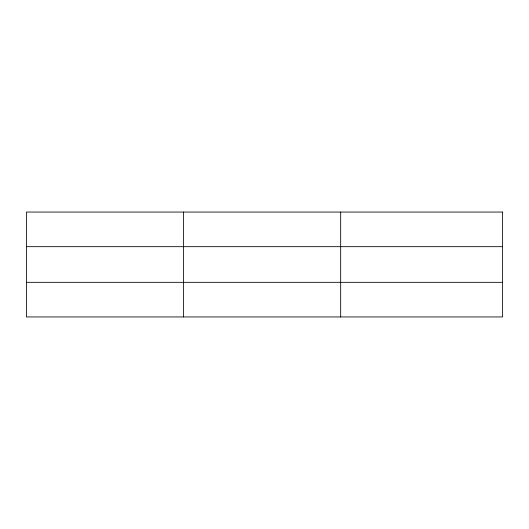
<?xml version="1.0" encoding="UTF-8"?>
<svg xmlns="http://www.w3.org/2000/svg" width="529" height="529" viewBox="0 0 529 529"><rect width="100%" height="100%" fill="white"/><g stroke="black" fill="none" stroke-linecap="round" stroke-linejoin="round"><path stroke-width="0.79" d="M183.563 316.944L183.563 212.056M340.676 316.944L340.676 212.056M26.45 246.673L502.55 246.673M26.45 282.327L502.55 282.327M502.55 212.056L502.55 316.944L26.45 316.944L26.45 212.056L502.55 212.056"/></g></svg>
